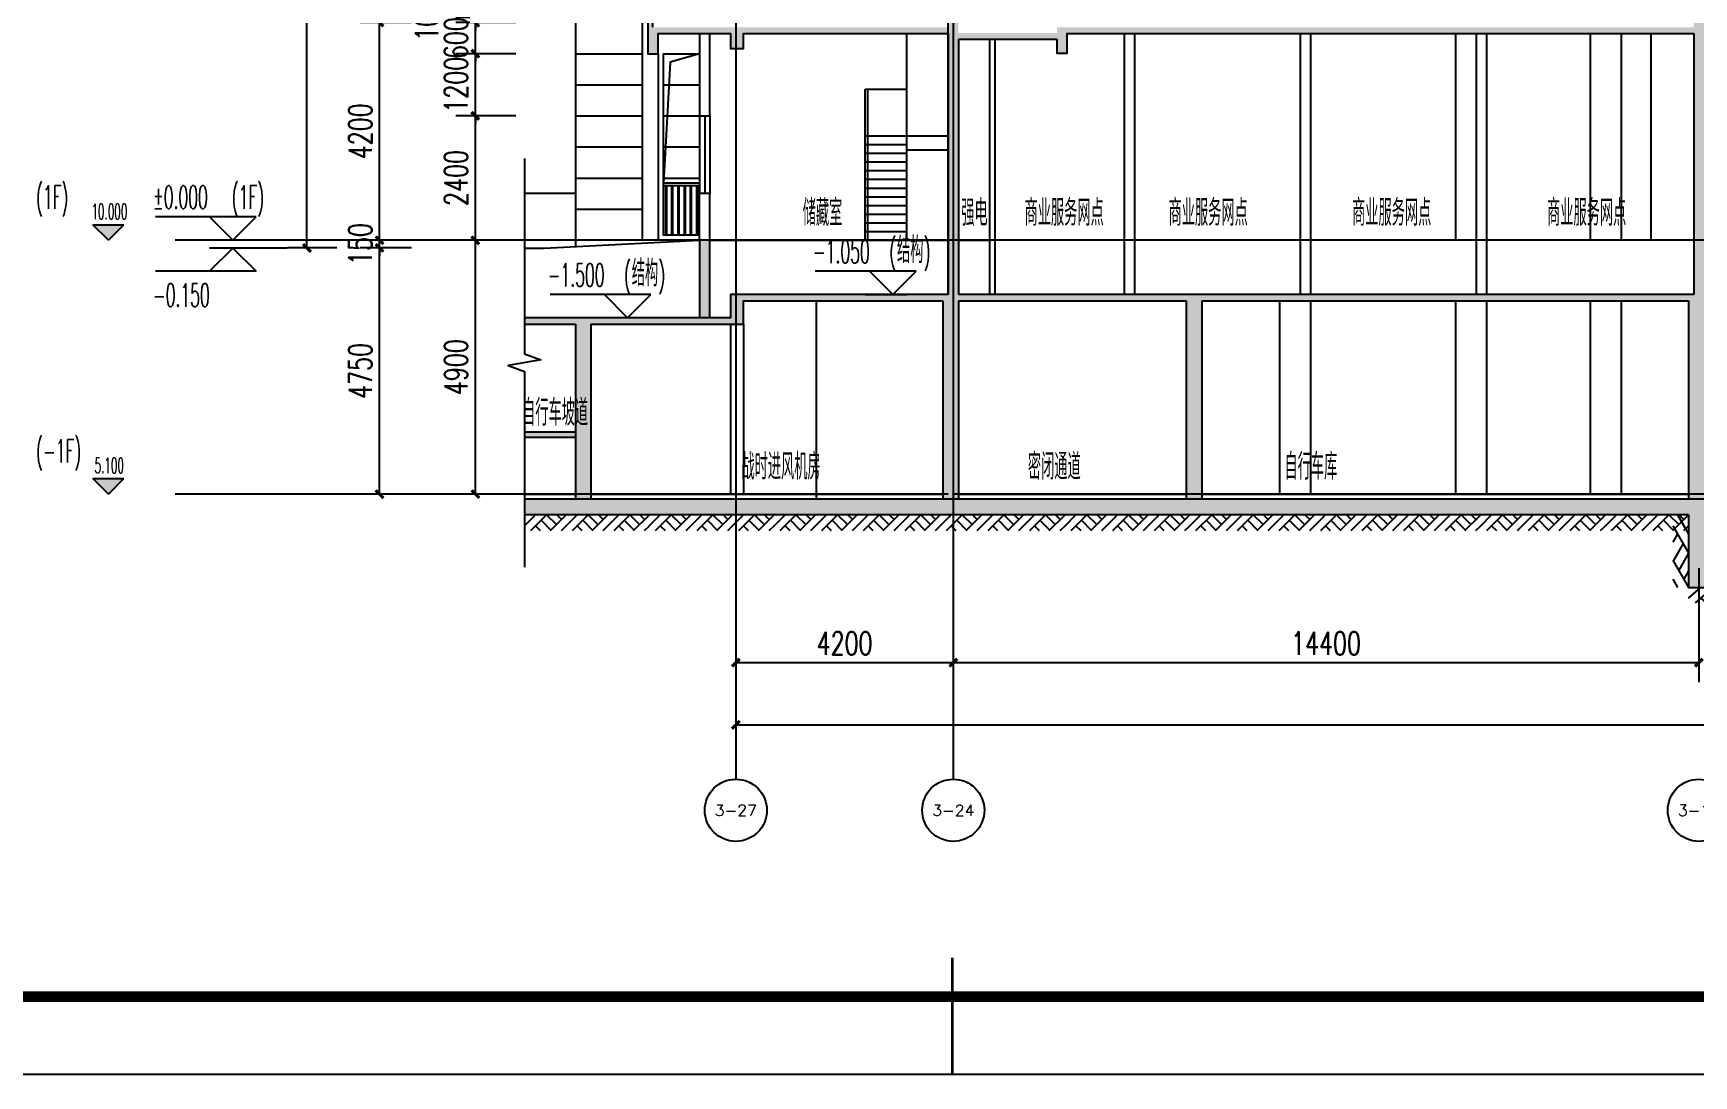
# Model space of a CAD drawing. Extents: x -59851 to 653804, y -249523 to 437614.
# Drawn here: x 572950 to 605023, y 348462 to 368583 of the extents above; entities that cross this region are included whole.
import ezdxf
from ezdxf.enums import TextEntityAlignment as Align

# ---------------------------------------------------------------- set-up
doc = ezdxf.new("R2010")
doc.units = 0
doc.header["$LTSCALE"] = 1000
doc.header["$MEASUREMENT"] = 0
for name, color, linetype in [('A-材质分割线（横向）', 252, 'Continuous'), ('A-洞口', 105, 'Continuous'), ('A-看线', 105, 'Continuous'), ('A-第三道尺寸线', 105, 'Continuous'), ('AXIS', 3, 'Continuous'), ('AXIS_TEXT', 7, 'Continuous'), ('DIM_ELEV', 3, 'Continuous'), ('DIM_SYMB', 3, 'Continuous'), ('DOTE', 16, 'Continuous'), ('ELE-3', 35, 'Continuous'), ('LABEL_FIXBOX_PM', 7, 'Continuous'), ('LABEL_TXT_PM', 1, 'Continuous'), ('PUB_DIM', 3, 'Continuous'), ('PUB_HATCH', 8, 'Continuous'), ('PUB_TEXT', 7, 'Continuous'), ('WALL', 2, 'Continuous'), ('WINDOW', 4, 'Continuous'), ('剖面构造层', 7, 'Continuous'), ('栏杆', 142, 'Continuous')]:
    doc.layers.add(name, color=color, linetype=linetype)
doc.styles.add('_TCH_AXIS', font='COMPLEX', dxfattribs={"bigfont": 'GBCBIG'})
doc.styles.add('_TCH_DIM', font='SIMPLEX.shx', dxfattribs={"width": 0.7, "bigfont": 'GBCBIG.shx'})
doc.styles.add('_TCH_DIM_T3', font='SIMPLEX.shx', dxfattribs={"width": 0.705882, "bigfont": 'GBCBIG.shx'})
doc.styles.add('COMPLEX', font='COMPLEX')
doc.styles.add('LABEL_TXT_PM', font='pm_njadri_romans1.shx', dxfattribs={"width": 0.7, "bigfont": 'pm_njadri_hztxt.shx'})
doc.styles.get("Standard").update_dxf_attribs({"font": 'gbenor.shx', "width": 0.7, "bigfont": 'gbcbig.shx'})
doc.dimstyles.new('_TCH_ARCH&&150', dxfattribs={"dimtxt": 446.25, "dimasz": 150, "dimexe": 375, "dimexo": 450, "dimgap": 150, "dimtad": 1, "dimdec": 0, "dimzin": 0, "dimdsep": 46, "dimtxsty": '_TCH_DIM_T3', "dimblk": 'ARCHTICK', "dimcen": 0.09, "dimclrt": 7, "dimazin": 2, "dimtfac": 1, "dimtdec": 0, "dimtix": 1, "dimtmove": 2, "dimatfit": 3, "dimfxl": 0, "dimtolj": 1, "dimtzin": 0, "dimarcsym": 0})

# ---------------------------------------------------------------- blocks, each defined once
blk = doc.blocks.new('PMSheet_A1_20150113_5-3892016032414355901')
at = {"layer": 'LABEL_FIXBOX_PM'}
blk.add_lwpolyline([(0, 594), (841, 594), (841, 0), (0, 0)], close=True, dxfattribs=at)
at = {"layer": 'LABEL_FIXBOX_PM', "const_width": 1.4}
blk.add_lwpolyline([(831, 584), (25, 584), (25, 10), (831, 10)], close=True, dxfattribs=at)
at = {"layer": 'LABEL_FIXBOX_PM', "const_width": 0.35}
blk.add_lwpolyline([(420.5, 15), (420.5, 0)], dxfattribs=at)
at = {"layer": 'LABEL_TXT_PM', "style": 'LABEL_TXT_PM'}
for tag, height, width, p in [('修改图应说明理由', 4.5, 0.7, (788.35, 468.8)), ('出图章签名', 4.5, 0.7, (759.46, 338.09)), ('建设单位_U01', 4.5, 0.7, (800.9, 212.14)), ('建设单位', 4.5, 0.7, (800.9, 210.2)), ('建设单位_D01', 4.5, 0.7, (800.9, 207.4)), ('项目名称_U01', 4.5, 0.7, (800.9, 200.42)), ('项目名称', 4.5, 0.7, (800.9, 198.19)), ('项目名称_D01', 4.5, 0.7, (800.9, 195.3)), ('设计编号', 4.5, 0.6, (780.76, 187.9)), ('分项号', 4.5, 0.6, (820.26, 188)), ('项目经理', 4.5, 0.7, (780.26, 172)), ('项目经理签名', 4.5, 0.7, (810.18, 172.26)), ('审定签名', 4.5, 0.7, (810.18, 164.16)), ('审定', 4.5, 0.7, (780.26, 163.9)), ('审核', 4.5, 0.7, (780.26, 156)), ('审核签名', 4.5, 0.7, (810.18, 156.26)), ('项目负责', 4.5, 0.7, (780.26, 148)), ('项目负责签名', 4.5, 0.7, (810.18, 148.26)), ('专业负责', 4.5, 0.7, (780.26, 140)), ('专业负责签名', 4.5, 0.7, (810.18, 140.26)), ('校对', 4.5, 0.7, (780.26, 131.9)), ('校对签名', 4.5, 0.7, (810.18, 132.16)), ('设计', 4.5, 0.7, (780.26, 124)), ('设计签名', 4.5, 0.7, (810.18, 124.26)), ('绘制', 4.5, 0.7, (780.26, 115.9)), ('绘制签名', 4.5, 0.7, (810.18, 116.16)), ('方案_01', 4.5, 0.7, (780.26, 95.9)), ('方案_01签名', 4.5, 0.7, (810.18, 96.16)), ('方案_02', 4.5, 0.7, (780.26, 87.9)), ('方案_02签名', 4.5, 0.7, (810.18, 88.16)), ('方案_03', 4.5, 0.7, (780.29, 79.9)), ('方案_03签名', 4.5, 0.7, (810.2, 80.16)), ('方案_04签名', 4.5, 0.7, (810.18, 72.16)), ('方案_04', 4.5, 0.7, (780.26, 71.9)), ('图名_U02', 4.5, 0.7, (790.5, 60.2)), ('图名_U01', 4.5, 0.7, (790.5, 54.2)), ('图名', 4.5, 0.7, (790.5, 47.96)), ('图名_D01', 4.5, 0.7, (790.5, 42.4)), ('图名_D02', 4.5, 0.7, (790.5, 37)), ('图号', 3.5, 0.7, (760.97, 20.95)), ('图档号', 3.5, 0.7, (781.1, 20.95)), ('日期', 3.5, 0.7, (801.07, 20.95)), ('版本号', 3.5, 0.7, (820.27, 20.95))]:
    blk.add_attdef(tag, text='', height=height, dxfattribs=dict(at, width=width)).set_placement(p, align=Align.CENTER)
blk = doc.blocks.new('llgshhg')
for p, q in [((361650, 314797), (360950, 314797)), ((361650, 314747), (360950, 314747)), ((361292, 314747), (361061, 314747)), ((361314, 314747), (361292, 314747))]:
    blk.add_line(p, q)
for points in [[(360990, 314747), (360990, 313797)], [(361010, 314747), (361010, 313797)], [(361110, 314747), (361110, 313797)], [(361130, 314747), (361130, 313797)], [(361230, 314747), (361230, 313797)], [(361250, 314747), (361250, 313797)], [(361350, 314747), (361350, 313797)], [(361370, 314747), (361370, 313797)], [(361470, 314747), (361470, 313797)], [(361490, 314747), (361490, 313797)], [(361590, 314747), (361590, 313797)], [(361610, 314747), (361610, 313797)]]:
    blk.add_lwpolyline(points)
blk = doc.blocks.new('_ArchTick')
at = {"color": 0, "linetype": 'ByBlock', "const_width": 0.4}
blk.add_lwpolyline([(-0.5, -0.5), (0.5, 0.5)], dxfattribs=at)
blk = doc.blocks.new('*D5073')
at = {"layer": 'AXIS', "color": 0, "lineweight": -2, "transparency": 16777216}
for p, q in [((586521, 358257), (586521, 356060)), ((590721, 358257), (590721, 356060)), ((586521, 356435), (590721, 356435))]:
    blk.add_line(p, q, dxfattribs=at)
at = {"layer": 'Defpoints', "color": 0, "transparency": 16777216}
for p in [(586521, 358707), (590721, 358707), (590721, 356435)]:
    blk.add_point(p, dxfattribs=at)
at = {"layer": 'AXIS', "color": 0, "lineweight": -2, "transparency": 16777216, "xscale": 150, "yscale": 150, "zscale": 150, "rotation": 180}
blk.add_blockref('_ArchTick', (586521, 356435), dxfattribs=at)
at = {"layer": 'AXIS', "color": 0, "lineweight": -2, "transparency": 16777216, "xscale": 150, "yscale": 150, "zscale": 150}
blk.add_blockref('_ArchTick', (590721, 356435), dxfattribs=at)
at = {"layer": 'AXIS', "color": 7, "transparency": 16777216, "insert": (588621, 356809), "char_height": 446.2, "attachment_point": 5, "style": '_TCH_DIM_T3'}
blk.add_mtext('\\A1;4200', dxfattribs=at)
blk = doc.blocks.new('*D5074')
at = {"layer": 'AXIS', "color": 0, "lineweight": -2, "transparency": 16777216}
for p, q in [((590721, 358257), (590721, 356060)), ((605121, 358257), (605121, 356060)), ((590721, 356435), (605121, 356435))]:
    blk.add_line(p, q, dxfattribs=at)
at = {"layer": 'Defpoints', "color": 0, "transparency": 16777216}
for p in [(590721, 358707), (605121, 358707), (605121, 356435)]:
    blk.add_point(p, dxfattribs=at)
at = {"layer": 'AXIS', "color": 0, "lineweight": -2, "transparency": 16777216, "xscale": 150, "yscale": 150, "zscale": 150, "rotation": 180}
blk.add_blockref('_ArchTick', (590721, 356435), dxfattribs=at)
at = {"layer": 'AXIS', "color": 0, "lineweight": -2, "transparency": 16777216, "xscale": 150, "yscale": 150, "zscale": 150}
blk.add_blockref('_ArchTick', (605121, 356435), dxfattribs=at)
at = {"layer": 'AXIS', "color": 7, "transparency": 16777216, "insert": (597921, 356809), "char_height": 446.2, "attachment_point": 5, "style": '_TCH_DIM_T3'}
blk.add_mtext('\\A1;14400', dxfattribs=at)
blk = doc.blocks.new('*D4741')
at = {"layer": 'AXIS', "color": 0, "lineweight": -2, "transparency": 16777216}
for p, q in [((586521, 358257), (586521, 354860)), ((631521, 358257), (631521, 354860)), ((586521, 355235), (631521, 355235))]:
    blk.add_line(p, q, dxfattribs=at)
at = {"layer": 'Defpoints', "color": 0, "transparency": 16777216}
for p in [(586521, 358707), (631521, 358707), (631521, 355235)]:
    blk.add_point(p, dxfattribs=at)
at = {"layer": 'AXIS', "color": 0, "lineweight": -2, "transparency": 16777216, "xscale": 150, "yscale": 150, "zscale": 150, "rotation": 180}
blk.add_blockref('_ArchTick', (586521, 355235), dxfattribs=at)
at = {"layer": 'AXIS', "color": 0, "lineweight": -2, "transparency": 16777216, "xscale": 150, "yscale": 150, "zscale": 150}
blk.add_blockref('_ArchTick', (631521, 355235), dxfattribs=at)
at = {"layer": 'AXIS', "color": 7, "transparency": 16777216, "insert": (609021, 355609), "char_height": 446.2, "attachment_point": 5, "style": '_TCH_DIM_T3'}
blk.add_mtext('\\A1;45000', dxfattribs=at)
blk = doc.blocks.new('*D4823')
at = {"layer": 'Defpoints', "color": 0, "transparency": 16777216}
for p in [(578238, 419288), (579265, 419288), (579265, 364438)]:
    blk.add_point(p, dxfattribs=at)
at = {"layer": 'PUB_DIM', "color": 0, "lineweight": -2, "transparency": 16777216}
for p, q in [((578815, 419288), (577863, 419288)), ((578238, 364438), (578238, 419288)), ((578815, 364438), (577863, 364438))]:
    blk.add_line(p, q, dxfattribs=at)
at = {"layer": 'PUB_DIM', "color": 0, "lineweight": -2, "transparency": 16777216, "xscale": 150, "yscale": 150, "zscale": 150}
for p, rotation in [((578238, 419288), 90), ((578238, 364438), 270)]:
    blk.add_blockref('_ArchTick', p, dxfattribs=dict(at, rotation=rotation))
at = {"layer": 'PUB_DIM', "color": 7, "transparency": 16777216, "insert": (577865, 391863), "char_height": 446.2, "attachment_point": 5, "rotation": 90, "style": '_TCH_DIM_T3'}
blk.add_mtext('\\A1;54850', dxfattribs=at)
blk = doc.blocks.new('*D4842')
at = {"layer": 'Defpoints', "color": 0, "transparency": 16777216}
for p in [(579640, 368788), (580705, 368788), (580705, 364588)]:
    blk.add_point(p, dxfattribs=at)
at = {"layer": 'PUB_DIM', "color": 0, "lineweight": -2, "transparency": 16777216}
for p, q in [((580255, 368788), (579265, 368788)), ((579640, 364588), (579640, 368788)), ((580255, 364588), (579265, 364588))]:
    blk.add_line(p, q, dxfattribs=at)
at = {"layer": 'PUB_DIM', "color": 0, "lineweight": -2, "transparency": 16777216, "xscale": 150, "yscale": 150, "zscale": 150}
for p, rotation in [((579640, 368788), 90), ((579640, 364588), 270)]:
    blk.add_blockref('_ArchTick', p, dxfattribs=dict(at, rotation=rotation))
at = {"layer": 'PUB_DIM', "color": 7, "transparency": 16777216, "insert": (579267, 366688), "char_height": 446.2, "attachment_point": 5, "rotation": 90, "style": '_TCH_DIM_T3'}
blk.add_mtext('\\A1;4200', dxfattribs=at)
blk = doc.blocks.new('*D4843')
at = {"layer": 'Defpoints', "color": 0, "transparency": 16777216}
for p in [(579640, 364588), (580705, 364588), (580705, 364438)]:
    blk.add_point(p, dxfattribs=at)
at = {"layer": 'PUB_DIM', "color": 0, "lineweight": -2, "transparency": 16777216}
for p, q in [((579640, 364588), (579640, 364738)), ((580255, 364588), (579265, 364588)), ((580255, 364438), (579265, 364438)), ((579640, 364438), (579640, 364588)), ((579640, 364438), (579640, 364288))]:
    blk.add_line(p, q, dxfattribs=at)
at = {"layer": 'PUB_DIM', "color": 0, "lineweight": -2, "transparency": 16777216, "xscale": 150, "yscale": 150, "zscale": 150}
for p, rotation in [((579640, 364588), 270), ((579640, 364438), 90)]:
    blk.add_blockref('_ArchTick', p, dxfattribs=dict(at, rotation=rotation))
at = {"layer": 'PUB_DIM', "color": 7, "transparency": 16777216, "insert": (579267, 364513), "char_height": 446.2, "attachment_point": 5, "rotation": 90, "style": '_TCH_DIM_T3'}
blk.add_mtext('\\A1;150', dxfattribs=at)
blk = doc.blocks.new('*D4844')
at = {"layer": 'Defpoints', "color": 0, "transparency": 16777216}
for p in [(579640, 364438), (580705, 364438), (580705, 359688)]:
    blk.add_point(p, dxfattribs=at)
at = {"layer": 'PUB_DIM', "color": 0, "lineweight": -2, "transparency": 16777216}
for p, q in [((580255, 364438), (579265, 364438)), ((579640, 359688), (579640, 364438)), ((580255, 359688), (579265, 359688))]:
    blk.add_line(p, q, dxfattribs=at)
at = {"layer": 'PUB_DIM', "color": 0, "lineweight": -2, "transparency": 16777216, "xscale": 150, "yscale": 150, "zscale": 150}
for p, rotation in [((579640, 364438), 90), ((579640, 359688), 270)]:
    blk.add_blockref('_ArchTick', p, dxfattribs=dict(at, rotation=rotation))
at = {"layer": 'PUB_DIM', "color": 7, "transparency": 16777216, "insert": (579267, 362063), "char_height": 446.2, "attachment_point": 5, "rotation": 90, "style": '_TCH_DIM_T3'}
blk.add_mtext('\\A1;4750', dxfattribs=at)
blk = doc.blocks.new('*D4845')
at = {"layer": 'A-第三道尺寸线', "color": 0, "lineweight": -2, "transparency": 16777216}
for p, q in [((582271, 364588), (581115, 364588)), ((581490, 359688), (581490, 364588)), ((582271, 359688), (581115, 359688))]:
    blk.add_line(p, q, dxfattribs=at)
at = {"layer": 'Defpoints', "color": 0, "transparency": 16777216}
for p in [(581490, 364588), (582721, 364588), (582721, 359688)]:
    blk.add_point(p, dxfattribs=at)
at = {"layer": 'A-第三道尺寸线', "color": 0, "lineweight": -2, "transparency": 16777216, "xscale": 150, "yscale": 150, "zscale": 150}
for p, rotation in [((581490, 364588), 90), ((581490, 359688), 270)]:
    blk.add_blockref('_ArchTick', p, dxfattribs=dict(at, rotation=rotation))
at = {"layer": 'A-第三道尺寸线', "color": 7, "transparency": 16777216, "insert": (581117, 362138), "char_height": 446.2, "attachment_point": 5, "rotation": 90, "style": '_TCH_DIM_T3'}
blk.add_mtext('\\A1;4900', dxfattribs=at)
blk = doc.blocks.new('*D4846')
at = {"layer": 'A-第三道尺寸线', "color": 0, "lineweight": -2, "transparency": 16777216}
for p, q in [((582271, 366988), (581115, 366988)), ((581490, 364588), (581490, 366988)), ((582271, 364588), (581115, 364588))]:
    blk.add_line(p, q, dxfattribs=at)
at = {"layer": 'Defpoints', "color": 0, "transparency": 16777216}
for p in [(581490, 366988), (582721, 366988), (582721, 364588)]:
    blk.add_point(p, dxfattribs=at)
at = {"layer": 'A-第三道尺寸线', "color": 0, "lineweight": -2, "transparency": 16777216, "xscale": 150, "yscale": 150, "zscale": 150}
for p, rotation in [((581490, 366988), 90), ((581490, 364588), 270)]:
    blk.add_blockref('_ArchTick', p, dxfattribs=dict(at, rotation=rotation))
at = {"layer": 'A-第三道尺寸线', "color": 7, "transparency": 16777216, "insert": (581117, 365788), "char_height": 446.2, "attachment_point": 5, "rotation": 90, "style": '_TCH_DIM_T3'}
blk.add_mtext('\\A1;2400', dxfattribs=at)
blk = doc.blocks.new('*D4847')
at = {"layer": 'A-第三道尺寸线', "color": 0, "lineweight": -2, "transparency": 16777216}
for p, q in [((581490, 368188), (581490, 368338)), ((582271, 368188), (581115, 368188)), ((581490, 366988), (581490, 368188)), ((582271, 366988), (581115, 366988)), ((581490, 366988), (581490, 366838))]:
    blk.add_line(p, q, dxfattribs=at)
at = {"layer": 'Defpoints', "color": 0, "transparency": 16777216}
for p in [(581490, 368188), (582721, 368188), (582721, 366988)]:
    blk.add_point(p, dxfattribs=at)
at = {"layer": 'A-第三道尺寸线', "color": 0, "lineweight": -2, "transparency": 16777216, "xscale": 150, "yscale": 150, "zscale": 150}
for p, rotation in [((581490, 368188), 270), ((581490, 366988), 90)]:
    blk.add_blockref('_ArchTick', p, dxfattribs=dict(at, rotation=rotation))
at = {"layer": 'A-第三道尺寸线', "color": 7, "transparency": 16777216, "insert": (581117, 367588), "char_height": 446.2, "attachment_point": 5, "rotation": 90, "style": '_TCH_DIM_T3'}
blk.add_mtext('\\A1;1200', dxfattribs=at)
blk = doc.blocks.new('*D4848')
at = {"layer": 'A-第三道尺寸线', "color": 0, "lineweight": -2, "transparency": 16777216}
for p, q in [((581490, 368788), (581490, 368938)), ((582271, 368788), (581115, 368788)), ((581490, 368188), (581490, 368788)), ((582271, 368188), (581115, 368188)), ((581490, 368188), (581490, 368038))]:
    blk.add_line(p, q, dxfattribs=at)
at = {"layer": 'Defpoints', "color": 0, "transparency": 16777216}
for p in [(581490, 368788), (582721, 368788), (582721, 368188)]:
    blk.add_point(p, dxfattribs=at)
at = {"layer": 'A-第三道尺寸线', "color": 0, "lineweight": -2, "transparency": 16777216, "xscale": 150, "yscale": 150, "zscale": 150}
for p, rotation in [((581490, 368788), 270), ((581490, 368188), 90)]:
    blk.add_blockref('_ArchTick', p, dxfattribs=dict(at, rotation=rotation))
at = {"layer": 'A-第三道尺寸线', "color": 7, "transparency": 16777216, "insert": (581117, 368488), "char_height": 446.2, "attachment_point": 5, "rotation": 90, "style": '_TCH_DIM_T3'}
blk.add_mtext('\\A1;600', dxfattribs=at)
blk = doc.blocks.new('*D4849')
at = {"layer": 'A-第三道尺寸线', "color": 0, "lineweight": -2, "transparency": 16777216}
for p, q in [((582271, 368888), (581115, 368888)), ((581490, 368888), (581490, 369038)), ((581490, 368788), (581490, 368888)), ((582271, 368788), (581115, 368788)), ((581490, 368788), (581490, 368638))]:
    blk.add_line(p, q, dxfattribs=at)
at = {"layer": 'Defpoints', "color": 0, "transparency": 16777216}
for p in [(581490, 368888), (582721, 368888), (582721, 368788)]:
    blk.add_point(p, dxfattribs=at)
at = {"layer": 'A-第三道尺寸线', "color": 0, "lineweight": -2, "transparency": 16777216, "xscale": 150, "yscale": 150, "zscale": 150}
for p, rotation in [((581490, 368888), 270), ((581490, 368788), 90)]:
    blk.add_blockref('_ArchTick', p, dxfattribs=dict(at, rotation=rotation))
at = {"layer": 'A-第三道尺寸线', "color": 7, "transparency": 16777216, "insert": (580552, 368838), "char_height": 446.2, "attachment_point": 5, "rotation": 90, "style": '_TCH_DIM_T3'}
blk.add_mtext('\\A1;100', dxfattribs=at)
blk = doc.blocks.new('_AXISO')
blk.add_circle((0, 0), 0.5)
at = {"layer": 'AXIS_TEXT', "style": 'COMPLEX', "width": 1.041667}
blk.add_attdef('A', text='', height=0.56, dxfattribs=at).set_placement((-0.25, -0.28), (0.25, -0.28), align=Align.FIT)
blk = doc.blocks.new('$LinePat$素土夯实')
at = {"color": 0}
for p, q in [((0, -210), (210, 0)), ((120, -300), (420, 0)), ((420, 0), (608, -188)), ((495, -300), (795, 0)), ((615, 0), (705, -90)), ((315, -105), (502, -293)), ((210, -210), (300, -300)), ((705, -300), (795, -210))]:
    blk.add_line(p, q, dxfattribs=at)

msp = doc.modelspace()

# ---------------------------------------------------------------- hatches: boundary and pattern name
at = {"layer": 'DIM_ELEV'}
for points in [[(574403.4, 364587.8), (574103.4, 364887.8), (574703.4, 364887.8)], [(574403.4, 359687.8), (574103.4, 359987.8), (574703.4, 359987.8)]]:
    msp.add_hatch(color=256, dxfattribs=at).paths.add_polyline_path(points)
at = {"layer": 'PUB_HATCH'}
h = msp.add_hatch(color=256, dxfattribs=at)
h.dxf.hatch_style = 1
h.paths.add_polyline_path([(584921.2, 368887.8), (584771.2, 368887.8), (584771.2, 368807.8), (584821.2, 368807.8), (584821.2, 368787.8), (584921.2, 368787.8)])
h.paths.add_polyline_path([(584921.2, 368787.8), (584821.2, 368787.8), (584821.2, 368697.8), (584921.2, 368697.8)])
h.paths.add_polyline_path([(586521.2, 368697.8), (584821.2, 368697.8), (584821.2, 368187.8), (585021.2, 368187.8), (585021.2, 368577.8), (586421.2, 368577.8), (586421.2, 368287.8), (586521.2, 368287.8)])
h.paths.add_polyline_path([(590721.2, 368787.8), (590621.2, 368787.8), (590621.2, 368697.8), (586521.2, 368697.8), (586521.2, 368287.8), (586671.2, 368287.8), (586671.2, 368577.8), (590621.2, 368577.8), (590621.2, 368287.8), (590621.2, 364587.8), (590721.2, 364587.8)])
h.paths.add_polyline_path([(592921.2, 368577.8), (605021.2, 368577.8), (605021.2, 364587.8), (605121.2, 364587.8), (605121.2, 368787.8), (605021.2, 368787.8), (605021.2, 368697.8), (601421.2, 368697.8), (601421.2, 368597.8), (600171.2, 368597.8), (600171.2, 368697.8), (592721.2, 368697.8), (592721.2, 368587.8), (590821.2, 368587.8), (590821.2, 368787.8), (590721.2, 368787.8), (590721.2, 364587.8), (590821.2, 364587.8), (590821.2, 368197.8), (590821.2, 368467.8), (592721.2, 368467.8), (592721.2, 368197.8), (592921.2, 368197.8)])
h.paths.add_polyline_path([(601421.2, 368697.8), (600171.2, 368697.8), (600171.2, 368597.8), (601421.2, 368597.8)], flags=17)
h.paths.add_polyline_path([(605221.2, 368787.8), (605121.2, 368787.8), (605121.2, 364587.8), (605221.2, 364587.8)])
h = msp.add_hatch(color=256, dxfattribs=at)
h.dxf.hatch_style = 1
h.paths.add_polyline_path([(583721.2, 362967.8), (586521.2, 362967.8), (586521.2, 363537.8), (586421.2, 363537.8), (586421.2, 363087.8), (582442, 363087.8), (582442, 362967.8), (583421.2, 362967.8), (583421.2, 359587.8), (583721.2, 359587.8)])
h.paths.add_polyline_path([(586671.2, 363417.8), (590721.2, 363417.8), (590721.2, 363537.8), (586521.2, 363537.8), (586521.2, 362967.8), (586671.2, 362967.8)])
h.paths.add_polyline_path([(586021.2, 364587.8), (585821.2, 364587.8), (585821.2, 363087.8), (586021.2, 363087.8)])
h.paths.add_polyline_path([(586521.2, 359587.8), (582442, 359587.8), (582442, 359287.8), (586521.2, 359287.8)])
h.paths.add_polyline_path([(590721.2, 359587.8), (586521.2, 359587.8), (586521.2, 359287.8), (590721.2, 359287.8)])
h.paths.add_polyline_path([(590821.2, 364587.8), (590621.2, 364587.8), (590621.2, 363537.8), (590821.2, 363537.8)])
h.paths.add_polyline_path([(590821.2, 363417.8), (590721.2, 363417.8), (590721.2, 359687.8), (590821.2, 359687.8)], flags=17)
h.paths.add_polyline_path([(590721.2, 363417.8), (590521.2, 363417.8), (590521.2, 359587.8), (590721.2, 359587.8)])
h.paths.add_polyline_path([(590821.2, 359687.8), (590721.2, 359687.8), (590721.2, 359587.8), (590821.2, 359587.8)])
h.paths.add_polyline_path([(605121.2, 364587.8), (605021.2, 364587.8), (605021.2, 363537.8), (590721.2, 363537.8), (590721.2, 363417.8), (590821.2, 363417.8), (604921.2, 363417.8), (604921.2, 359687.8), (605121.2, 359687.8)])
h.paths.add_polyline_path([(605121.2, 359587.8), (590721.2, 359587.8), (590721.2, 359287.8), (604921.2, 359287.8), (604921.2, 357887.8), (605121.2, 357887.8), (605121.2, 358707.4)])
h.paths.add_polyline_path([(605221.2, 364587.8), (605121.2, 364587.8), (605121.2, 359687.8), (605221.2, 359687.8)])
h.paths.add_polyline_path([(605121.2, 359687.8), (604921.2, 359687.8), (604921.2, 359587.8), (605121.2, 359587.8)])
h.paths.add_polyline_path([(605221.2, 359687.8), (605121.2, 359687.8), (605121.2, 359587.8), (605221.2, 359587.8)])
h.paths.add_polyline_path([(605221.2, 359587.8), (605121.2, 359587.8), (605121.2, 358707.4), (605121.2, 357887.8), (607421.2, 357887.8), (607421.2, 358707.4), (607421.2, 359587.8), (607321.2, 359587.8), (607321.2, 358187.8), (605221.2, 358187.8)])
h.paths.add_polyline_path([(609421.2, 359587.8), (607421.2, 359587.8), (607421.2, 358707.4), (607421.2, 357887.8), (607621.2, 357887.8), (607621.2, 359287.8), (609421.2, 359287.8)])
h = msp.add_hatch(color=256, dxfattribs=at)
h.dxf.hatch_style = 1
h.paths.add_polyline_path([(595521.2, 363417.8), (595221.2, 363417.8), (595221.2, 359687.8), (595521.2, 359687.8)])
h.paths.add_polyline_path([(595521.2, 359687.8), (595221.2, 359687.8), (595221.2, 359587.8), (595521.2, 359587.8)])
h = msp.add_hatch(color=256, dxfattribs=at)
h.dxf.hatch_style = 1
h.paths.add_polyline_path([(582442, 360887.8), (582442, 360787.8), (583421.2, 360787.8), (583421.2, 360887.8)])

# ---------------------------------------------------------------- linework, layer by layer
for p, q in [((590621.2, 363537.8), (590621.2, 369267)), ((589821.2, 364587.8), (589821.2, 368577.8)), ((589021.2, 364587.8), (589021.2, 367503.8)), ((589071.2, 364587.8), (589071.2, 367503.8)), ((589021.2, 363537.8), (589821.2, 363537.8))]:
    msp.add_line(p, q)
at = {"layer": 'A-材质分割线（横向）'}
for points in [[(583421.2, 368187.8), (584721.2, 368187.8)], [(583421.2, 367587.8), (584721.2, 367587.8)], [(585121.2, 367587.8), (585821.2, 367587.8)], [(583421.2, 366987.8), (584721.2, 366987.8)], [(585121.2, 366987.8), (585821.2, 366987.8)], [(583421.2, 366387.8), (584721.2, 366387.8)], [(585121.2, 366387.8), (585821.2, 366387.8)], [(583421.2, 365787.8), (584721.2, 365787.8)], [(585121.2, 365787.8), (585821.2, 365787.8)], [(583421.2, 365187.8), (584721.2, 365187.8)]]:
    msp.add_lwpolyline(points, dxfattribs=at)
at = {"layer": 'A-洞口'}
msp.add_lwpolyline([(585821.2, 368187.8), (585250.5, 368023.8), (585121.2, 365687.8)], dxfattribs=at)
at = {"layer": 'A-看线'}
for points in [[(584721.2, 364587.8), (584721.2, 371687.8)], [(600421.2, 368577.8), (600421.2, 364587.8)], [(603021.2, 368577.8), (603021.2, 364587.8)], [(603621.2, 368577.8), (603621.2, 364587.8)], [(604196.2, 368577.8), (604196.2, 364587.8)], [(585021.2, 368187.8), (585021.2, 364587.8)], [(585821.2, 364687.8), (585121.2, 364687.8), (585121.2, 368187.8), (585821.2, 368187.8)], [(583421.2, 365487.8), (582442, 365487.8)], [(588071.2, 363417.8), (588071.2, 359587.8)], [(590821.2, 363417.8), (590821.2, 359687.8)], [(595521.2, 363417.8), (595521.2, 359687.8)], [(597021.2, 363417.8), (597021.2, 359687.8)], [(597621.2, 363417.8), (597621.2, 359687.8)], [(600421.2, 363417.8), (600421.2, 359687.8)], [(601021.2, 363417.8), (601021.2, 359687.8)], [(603021.2, 363417.8), (603021.2, 359687.8)], [(603621.2, 363417.8), (603621.2, 359687.8)], [(586421.2, 362967.8), (586421.2, 359687.8)], [(586671.2, 362967.8), (586671.2, 359687.8)]]:
    msp.add_lwpolyline(points, dxfattribs=at)
at = {"layer": 'AXIS'}
for p, q in [((586521.2, 358707.4), (586521.2, 354185.4)), ((590721.2, 358707.4), (590721.2, 354185.4))]:
    msp.add_line(p, q, dxfattribs=at)
at = {"layer": 'DIM_ELEV'}
for p, q in [((577256.6, 365037.8), (575309.3, 365037.8)), ((576806.6, 364587.8), (576356.6, 365037.8)), ((576806.6, 364587.8), (577256.6, 365037.8)), ((574403.4, 364587.8), (574103.4, 364887.8)), ((574103.4, 364887.8), (574703.4, 364887.8)), ((574403.4, 364587.8), (574703.4, 364887.8)), ((577856.6, 364587.8), (576356.6, 364587.8)), ((576806.6, 364437.8), (576356.6, 363987.8)), ((577856.6, 364437.8), (576356.6, 364437.8)), ((576806.6, 364437.8), (577256.6, 363987.8)), ((577256.6, 363987.8), (575309.3, 363987.8)), ((590003.7, 363987.8), (588056.4, 363987.8)), ((589553.7, 363537.8), (589103.7, 363987.8)), ((589553.7, 363537.8), (590003.7, 363987.8)), ((584881.6, 363537.8), (582934.3, 363537.8)), ((584431.6, 363087.8), (583981.6, 363537.8)), ((584431.6, 363087.8), (584881.6, 363537.8)), ((574403.4, 359687.8), (574103.4, 359987.8)), ((574103.4, 359987.8), (574703.4, 359987.8)), ((574403.4, 359687.8), (574703.4, 359987.8))]:
    msp.add_line(p, q, dxfattribs=at)
at = {"layer": 'DIM_SYMB'}
msp.add_lwpolyline([(582442, 366168.3), (582442, 362393.3), (582757, 362278.7), (582127, 362167.6), (582442, 362055.8), (582442, 358280.8)], dxfattribs=at)
at = {"layer": 'DOTE'}
for p, q in [((586521.2, 423848.2), (586521.2, 358707.4)), ((590721.2, 423848.2), (590721.2, 358707.4)), ((636676.5, 364587.8), (575689.5, 364587.8)), ((590621.2, 359687.8), (575689.5, 359687.8)), ((636676.5, 359687.8), (590721.2, 359687.8))]:
    msp.add_line(p, q, dxfattribs=at)
at = {"layer": 'ELE-3'}
msp.add_lwpolyline([(583421.2, 368787.8), (583421.2, 364467.8)], dxfattribs=at)
at = {"layer": 'WALL'}
for p, q in [((586021.2, 365487.8), (585821.2, 365487.8)), ((585821.2, 364587.8), (585821.2, 365487.8)), ((586021.2, 364587.8), (586021.2, 365487.8))]:
    msp.add_line(p, q, dxfattribs=at)
for points in [[(584921.2, 368697.8), (584921.2, 368887.8), (584771.2, 368887.8), (584771.2, 368807.8), (584821.2, 368807.8), (584821.2, 368187.8), (585021.2, 368187.8), (585021.2, 368577.8), (586421.2, 368577.8), (586421.2, 368287.8), (586671.2, 368287.8), (586671.2, 368577.8), (590621.2, 368577.8)], [(585821.2, 368577.8), (585821.2, 366987.8), (586021.2, 366987.8), (586021.2, 368577.8)], [(590621.2, 368577.8), (590621.2, 368287.8)], [(592721.2, 368467.8), (592721.2, 368197.8), (592921.2, 368197.8), (592921.2, 368577.8), (605021.2, 368577.8)], [(594021.2, 368577.8), (594021.2, 363537.8)], [(594221.2, 368577.8), (594221.2, 363537.8)], [(597421.2, 368577.8), (597421.2, 363537.8)], [(597621.2, 368577.8), (597621.2, 363537.8)], [(600821.2, 368577.8), (600821.2, 363537.8)], [(601021.2, 368577.8), (601021.2, 363537.8)], [(605021.2, 368577.8), (605021.2, 363537.8)], [(590621.2, 368287.8), (590621.2, 363537.8)], [(590821.2, 368467.8), (592721.2, 368467.8)], [(590821.2, 368467.8), (590821.2, 368197.8)], [(590821.2, 368197.8), (590821.2, 363537.8)], [(591421.2, 368467.8), (591421.2, 363537.8)], [(591521.2, 368467.8), (591521.2, 363537.8)], [(586021.2, 363087.8), (586021.2, 364587.8), (585821.2, 364587.8), (585821.2, 363087.8)], [(590621.2, 363537.8), (586421.2, 363537.8), (586421.2, 363087.8), (582442, 363087.8)], [(583721.2, 362967.8), (586671.2, 362967.8), (586671.2, 363417.8), (590521.2, 363417.8)], [(590521.2, 363417.8), (590521.2, 359587.8)], [(605021.2, 363537.8), (590821.2, 363537.8)], [(590821.2, 363417.8), (590821.2, 359587.8)], [(590821.2, 363417.8), (595221.2, 363417.8)], [(590821.2, 363417.8), (590821.2, 359587.8)], [(595221.2, 363417.8), (595221.2, 359587.8)], [(595521.2, 363417.8), (604921.2, 363417.8)], [(595521.2, 363417.8), (595521.2, 359587.8)], [(604921.2, 363417.8), (604921.2, 359587.8)], [(582442, 362967.8), (583421.2, 362967.8)], [(583421.2, 362967.8), (583421.2, 359587.8)], [(583721.2, 362967.8), (583721.2, 359587.8)], [(582442, 360887.8), (583421.2, 360887.8)], [(582442, 360787.8), (583421.2, 360787.8)], [(605221.2, 359587.8), (582442, 359587.8)], [(604921.2, 359287.8), (582442, 359287.8)], [(604921.2, 359287.8), (604921.2, 357887.8), (607621.2, 357887.8), (607621.2, 359287.8)]]:
    msp.add_lwpolyline(points, dxfattribs=at)
at = {"layer": 'WINDOW'}
for points in [[(585821.2, 366987.8), (585821.2, 365487.8)], [(585921.2, 366987.8), (585921.2, 365487.8)], [(586021.2, 366987.8), (586021.2, 365487.8)]]:
    msp.add_lwpolyline(points, dxfattribs=at)
at = {"layer": '剖面构造层'}
for points in [[(589021.2, 367503.8), (589821.2, 367503.8)], [(589021.2, 366603.8), (590621.2, 366603.8)], [(589021.2, 366435.8), (589821.2, 366435.8)], [(589821.2, 366329.8), (590621.2, 366329.8)], [(589021.2, 366267.8), (589821.2, 366267.8)], [(589021.2, 366099.8), (589821.2, 366099.8)], [(589021.2, 365931.8), (589821.2, 365931.8)], [(589021.2, 365763.8), (589821.2, 365763.8)], [(589021.2, 365595.8), (589821.2, 365595.8)], [(589021.2, 365427.8), (589821.2, 365427.8)], [(589021.2, 365259.8), (589821.2, 365259.8)], [(589021.2, 365091.8), (589821.2, 365091.8)], [(589021.2, 364923.8), (589821.2, 364923.8)], [(589021.2, 364755.8), (589821.2, 364755.8)], [(582442, 364437.8), (582821.2, 364437.8), (585821.2, 364587.8)], [(586021.2, 364587.8), (590621.2, 364587.8)], [(590821.2, 364587.8), (591421.2, 364587.8)], [(594021.2, 364587.8), (591521.2, 364587.8)], [(597421.2, 364587.8), (594221.2, 364587.8)], [(600821.2, 364587.8), (597621.2, 364587.8)], [(605021.2, 364587.8), (601021.2, 364587.8)], [(582442, 359687.8), (583421.2, 359687.8)], [(583721.2, 359687.8), (590521.2, 359687.8)], [(590821.2, 359687.8), (595221.2, 359687.8)], [(595521.2, 359687.8), (604921.2, 359687.8)]]:
    msp.add_lwpolyline(points, dxfattribs=at)

# ---------------------------------------------------------------- block references
at = {"xscale": 150, "yscale": 150, "zscale": 150}
msp.add_blockref('PMSheet_A1_20150113_5-3892016032414355901', (527627.5, 348488), dxfattribs=at)
at = {"layer": 'AXIS'}
ref = msp.add_blockref('_AXISO', (586521.2, 353585.4), dxfattribs=dict(at, xscale=1200, yscale=1200, zscale=1200))
ref.add_attrib('A', '3-27', dxfattribs={"layer": 'AXIS_TEXT', "height": 215.8, "style": '_TCH_AXIS'}).set_placement((586115.3, 353477.5), (586927.1, 353477.5), align=Align.FIT)
ref = msp.add_blockref('_AXISO', (590721.2, 353585.4), dxfattribs=dict(at, xscale=1200, yscale=1200, zscale=1200))
ref.add_attrib('A', '3-24', dxfattribs={"layer": 'AXIS_TEXT', "height": 210.81, "style": '_TCH_AXIS'}).set_placement((590314.7, 353480), (591127.8, 353480), align=Align.FIT)
ref = msp.add_blockref('_AXISO', (605121.2, 353585.4), dxfattribs=dict(at, xscale=1200, yscale=1200, zscale=1200))
ref.add_attrib('A', '3-14', dxfattribs={"layer": 'AXIS_TEXT', "height": 223.72, "style": '_TCH_AXIS'}).set_placement((604716.4, 353473.6), (605526.1, 353473.6), align=Align.FIT)
at = {"layer": 'PUB_HATCH'}
for p, xscale in [((582442, 359287.8), 1.009851092123426), ((583244.8, 359287.8), 1.009851092123426), ((584047.6, 359287.8), 1.009851092123426), ((584850.4, 359287.8), 1.009851092123426), ((585653.3, 359287.8), 1.009851092123426), ((586456.1, 359287.8), 1.009851092123426), ((587258.9, 359287.8), 1.009851092123426), ((588061.8, 359287.8), 1.009851092123426), ((588864.6, 359287.8), 1.009851092123426), ((589667.4, 359287.8), 1.009851092123426), ((590470.3, 359287.8), 1.009851092123426), ((591273.1, 359287.8), 1.009851092123426), ((592075.9, 359287.8), 1.009851092123426), ((592878.8, 359287.8), 1.009851092123426), ((593681.6, 359287.8), 1.009851092123426), ((594484.4, 359287.8), 1.009851092123426), ((595287.3, 359287.8), 1.009851092123426), ((596090.1, 359287.8), 1.009851092123426), ((596892.9, 359287.8), 1.009851092123426), ((597695.8, 359287.8), 1.009851092123426), ((598498.6, 359287.8), 1.009851092123426), ((599301.4, 359287.8), 1.009851092123426), ((600104.2, 359287.8), 1.009851092123426), ((600907.1, 359287.8), 1.009851092123426), ((601709.9, 359287.8), 1.009851092123426), ((602512.7, 359287.8), 1.009851092123426), ((603315.6, 359287.8), 1.009851092123426), ((604118.4, 359287.8), 1.009851092123426), ((604921.2, 357887.8), 1.132075471687131)]:
    msp.add_blockref('$LinePat$素土夯实', p, dxfattribs=dict(at, xscale=xscale))
at = {"layer": 'PUB_HATCH', "xscale": 1.761006289278157, "rotation": 270}
msp.add_blockref('$LinePat$素土夯实', (604921.2, 359287.8), dxfattribs=at)
at = {"layer": '栏杆'}
msp.add_blockref('llgshhg', (224171, 50890.8), dxfattribs=at)

# ---------------------------------------------------------------- texts
at = {"layer": 'PUB_TEXT', "style": '_TCH_DIM'}
for s, height, width, p in [('(1F)', 446.25, 0.494118, (573006.6, 365195.3)), ('%%P0.000', 446.25, 0.494118, (575264.3, 365195.3)), ('(1F)', 446.25, 0.494118, (576787.6, 365195.3)), ('10.000', 297.5, 0.494118, (574075.9, 364992.8)), ('(', 446.2, 0.494118, (589486.4, 364145.3)), ('结构', 506.38, 0.7, (589633.4, 364145.3)), (')', 446.2, 0.494118, (590149.5, 364145.3)), ('-1.050', 446.25, 0.494118, (588011.4, 364145.3)), ('-1.500', 446.25, 0.494118, (582889.3, 363695.3)), ('(', 446.2, 0.494118, (584364.2, 363695.3)), ('结构', 506.38, 0.7, (584511.2, 363695.3)), (')', 446.2, 0.494118, (585027.3, 363695.3)), ('-0.150', 446.25, 0.494118, (575264.3, 363305.3)), ('(-1F)', 446.25, 0.494118, (573006.6, 360295.3)), ('5.100', 297.5, 0.494118, (574135.4, 360092.8))]:
    msp.add_text(s, height=height, dxfattribs=dict(at, width=width)).set_placement(p)
at = {"layer": 'PUB_TEXT', "width": 0.7}
for s, p in [('储藏室', (587813, 364865.8)), ('强电', (590875, 364865.8)), ('商业服务网点', (592096.5, 364865.8)), ('商业服务网点', (594878.5, 364865.8)), ('商业服务网点', (598423, 364865.8)), ('商业服务网点', (602189, 364865.8)), ('自行车坡道', (582393, 361006.8)), ('战时进风机房', (586628.5, 359965.8)), ('密闭通道', (592162, 359965.8)), ('自行车库', (597117.5, 359965.8))]:
    msp.add_text(s, height=506.38, dxfattribs=at).set_placement(p)

# ---------------------------------------------------------------- dimensions: what is measured, and where the dimension line sits
at = {"layer": 'A-第三道尺寸线'}
dim = msp.add_linear_dim(base=(581490, 368887.8), p1=(582721.2, 368787.8), p2=(582721.2, 368887.8), angle=90, dimstyle='_TCH_ARCH&&150', dxfattribs=at)
dim.commit()
dim.dimension.update_dxf_attribs({"geometry": '*D4849', "text_midpoint": (580552.5, 368837.8), "dimtype": 161})
for p1, p2, picture, middle in [((582721.2, 368187.8), (582721.2, 368787.8), '*D4848', (581116.8, 368487.8)), ((582721.2, 366987.8), (582721.2, 368187.8), '*D4847', (581116.8, 367587.8)), ((582721.2, 364587.8), (582721.2, 366987.8), '*D4846', (581116.8, 365787.8)), ((582721.2, 359687.8), (582721.2, 364587.8), '*D4845', (581116.8, 362137.8))]:
    dim = msp.add_aligned_dim(p1=p1, p2=p2, distance=1231.3, dimstyle='_TCH_ARCH&&150', dxfattribs=at)
    dim.commit()
    dim.dimension.update_dxf_attribs({"geometry": picture, "text_midpoint": middle})
at = {"layer": 'AXIS'}
for p1, p2, distance, picture, middle in [((586521.2, 358707.4), (590721.2, 358707.4), -2272, '*D5073', (588621.2, 356808.6)), ((586521.2, 358707.4), (631521.2, 358707.4), -3472, '*D4741', (609021.2, 355608.6)), ((590721.2, 358707.4), (605121.2, 358707.4), -2272, '*D5074', (597921.2, 356808.6))]:
    dim = msp.add_aligned_dim(p1=p1, p2=p2, distance=distance, dimstyle='_TCH_ARCH&&150', dxfattribs=at)
    dim.commit()
    dim.dimension.update_dxf_attribs({"geometry": picture, "text_midpoint": middle})
at = {"layer": 'PUB_DIM'}
for p1, p2, distance, picture, middle in [((579265.5, 364437.8), (579265.5, 419287.8), 1027, '*D4823', (577865.3, 391862.8)), ((580705, 364587.8), (580705, 368787.8), 1064.5, '*D4842', (579267.3, 366687.8)), ((580705, 364437.8), (580705, 364587.8), 1064.5, '*D4843', (579267.3, 364512.8)), ((580705, 359687.8), (580705, 364437.8), 1064.5, '*D4844', (579267.3, 362062.8))]:
    dim = msp.add_aligned_dim(p1=p1, p2=p2, distance=distance, dimstyle='_TCH_ARCH&&150', dxfattribs=at)
    dim.commit()
    dim.dimension.update_dxf_attribs({"geometry": picture, "text_midpoint": middle})

doc.saveas('drawing.dxf')
